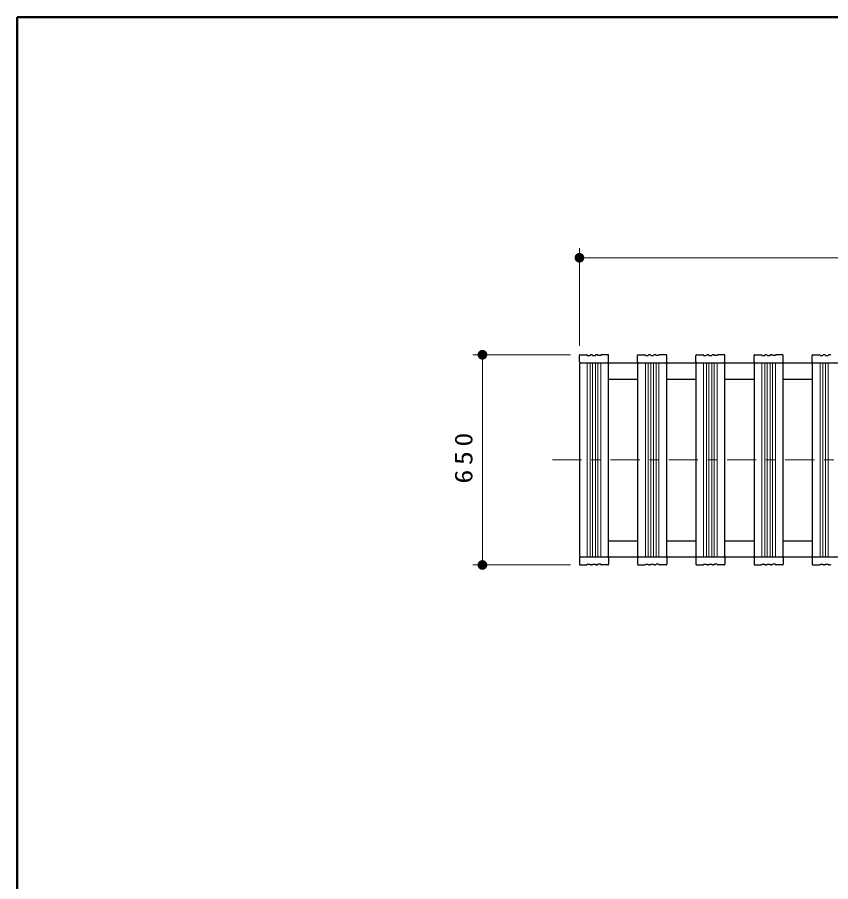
# Model space of a CAD drawing. Units: millimetres on the paper, scale 1:30. Extents: x -385 to 0, y 0 to 267.
# Drawn here: x -385 to -301.2, y 177.9 to 267 of the extents above; entities that cross this region are included whole.
import ezdxf

# ---------------------------------------------------------------- set-up
doc = ezdxf.new("R2010")
doc.units = ezdxf.units.MM
doc.linetypes.add('USER2', pattern=[6, 3, -1, 1, -1])
doc.layers.add('LY_1', color=7, linetype='Continuous', lineweight=25)
doc.layers.add('LY_4', color=7, linetype='Continuous', lineweight=13)
doc.styles.add('ＭＳ ゴシック', font='')
doc.styles.get('ＭＳ ゴシック').set_extended_font_data('MS Gothic')

# ---------------------------------------------------------------- blocks, each defined once
blk = doc.blocks.new('filled_dot')
at = {"color": 0, "linetype": 'Continuous', "lineweight": -2, "const_width": 1.25}
blk.add_lwpolyline([(-0.625, 0, 1), (0.625, 0, 1)], format="xyb", close=True, dxfattribs=at)

msp = doc.modelspace()

# ---------------------------------------------------------------- linework, layer by layer
at = {"layer": 'LY_1', "lineweight": 13}
for p, q in [((-327.055, 233.149), (-327.055, 243.215)), ((-327.055, 242.215), (-222.055, 242.215)), ((-327.989, 232.215), (-338.055, 232.215)), ((-337.055, 210.549), (-337.055, 232.215)), ((-326.255, 211.382), (-326.255, 231.382)), ((-325.955, 211.382), (-325.955, 231.382)), ((-325.705, 211.382), (-325.705, 231.382)), ((-325.405, 211.382), (-325.405, 231.382)), ((-325.155, 211.382), (-325.155, 231.382)), ((-324.855, 211.382), (-324.855, 231.382)), ((-320.255, 211.382), (-320.255, 231.382)), ((-319.955, 211.382), (-319.955, 231.382)), ((-319.705, 211.382), (-319.705, 231.382)), ((-319.405, 211.382), (-319.405, 231.382)), ((-319.155, 211.382), (-319.155, 231.382)), ((-318.855, 211.382), (-318.855, 231.382)), ((-314.255, 211.382), (-314.255, 231.382)), ((-313.955, 211.382), (-313.955, 231.382)), ((-313.705, 211.382), (-313.705, 231.382)), ((-313.405, 211.382), (-313.405, 231.382)), ((-313.155, 211.382), (-313.155, 231.382)), ((-312.855, 211.382), (-312.855, 231.382)), ((-308.255, 211.382), (-308.255, 231.382)), ((-307.955, 211.382), (-307.955, 231.382)), ((-307.705, 211.382), (-307.705, 231.382)), ((-307.405, 211.382), (-307.405, 231.382)), ((-307.155, 211.382), (-307.155, 231.382)), ((-306.855, 211.382), (-306.855, 231.382)), ((-302.255, 211.382), (-302.255, 231.382)), ((-301.955, 211.382), (-301.955, 231.382)), ((-301.705, 211.382), (-301.705, 231.382)), ((-301.405, 211.382), (-301.405, 231.382)), ((-327.989, 210.549), (-338.055, 210.549))]:
    msp.add_line(p, q, dxfattribs=at)
at = {"layer": 'LY_1'}
for p, q in [((-327.055, 231.482), (-327.055, 232.149)), ((-326.989, 232.215), (-326.322, 232.215)), ((-326.255, 232.149), (-325.955, 232.149)), ((-325.772, 232.215), (-325.889, 232.215)), ((-325.705, 232.149), (-325.405, 232.149)), ((-325.222, 232.215), (-325.339, 232.215)), ((-324.855, 232.149), (-325.155, 232.149)), ((-324.122, 232.215), (-324.789, 232.215)), ((-324.055, 231.482), (-324.055, 232.149)), ((-321.055, 231.482), (-321.055, 232.149)), ((-320.989, 232.215), (-320.322, 232.215)), ((-320.255, 232.149), (-319.955, 232.149)), ((-319.772, 232.215), (-319.889, 232.215)), ((-319.705, 232.149), (-319.405, 232.149)), ((-319.222, 232.215), (-319.339, 232.215)), ((-318.855, 232.149), (-319.155, 232.149)), ((-318.122, 232.215), (-318.789, 232.215)), ((-318.055, 231.482), (-318.055, 232.149)), ((-315.055, 231.482), (-315.055, 232.149)), ((-314.989, 232.215), (-314.322, 232.215)), ((-314.255, 232.149), (-313.955, 232.149)), ((-313.772, 232.215), (-313.889, 232.215)), ((-313.705, 232.149), (-313.405, 232.149)), ((-313.222, 232.215), (-313.339, 232.215)), ((-312.855, 232.149), (-313.155, 232.149)), ((-312.122, 232.215), (-312.789, 232.215)), ((-312.055, 231.482), (-312.055, 232.149)), ((-309.055, 231.482), (-309.055, 232.149)), ((-308.989, 232.215), (-308.322, 232.215)), ((-308.255, 232.149), (-307.955, 232.149)), ((-307.772, 232.215), (-307.889, 232.215)), ((-307.705, 232.149), (-307.405, 232.149)), ((-307.222, 232.215), (-307.339, 232.215)), ((-306.855, 232.149), (-307.155, 232.149)), ((-306.122, 232.215), (-306.789, 232.215)), ((-306.055, 231.482), (-306.055, 232.149)), ((-303.055, 231.482), (-303.055, 232.149)), ((-302.989, 232.215), (-302.322, 232.215)), ((-302.255, 232.149), (-301.955, 232.149)), ((-301.772, 232.215), (-301.889, 232.215)), ((-301.705, 232.149), (-301.405, 232.149)), ((-301.222, 232.215), (-301.339, 232.215)), ((-327.055, 231.382), (-222.055, 231.382)), ((-327.055, 231.282), (-327.055, 211.482)), ((-324.055, 211.482), (-324.055, 231.282)), ((-321.055, 231.282), (-321.055, 211.482)), ((-318.055, 211.482), (-318.055, 231.282)), ((-315.055, 231.282), (-315.055, 211.482)), ((-312.055, 211.482), (-312.055, 231.282)), ((-309.055, 231.282), (-309.055, 211.482)), ((-306.055, 211.482), (-306.055, 231.282)), ((-303.055, 231.282), (-303.055, 211.482)), ((-324.055, 229.715), (-321.055, 229.715)), ((-318.055, 229.715), (-315.055, 229.715)), ((-312.055, 229.715), (-309.055, 229.715)), ((-306.055, 229.715), (-303.055, 229.715)), ((-324.055, 213.049), (-321.055, 213.049)), ((-318.055, 213.049), (-315.055, 213.049)), ((-312.055, 213.049), (-309.055, 213.049)), ((-306.055, 213.049), (-303.055, 213.049)), ((-327.055, 211.382), (-222.055, 211.382)), ((-327.055, 211.282), (-327.055, 210.615)), ((-324.055, 211.282), (-324.055, 210.615)), ((-321.055, 211.282), (-321.055, 210.615)), ((-318.055, 211.282), (-318.055, 210.615)), ((-315.055, 211.282), (-315.055, 210.615)), ((-312.055, 211.282), (-312.055, 210.615)), ((-309.055, 211.282), (-309.055, 210.615)), ((-306.055, 211.282), (-306.055, 210.615)), ((-303.055, 211.282), (-303.055, 210.615)), ((-326.989, 210.549), (-326.322, 210.549)), ((-326.255, 210.615), (-325.955, 210.615)), ((-325.772, 210.549), (-325.889, 210.549)), ((-325.705, 210.615), (-325.405, 210.615)), ((-325.222, 210.549), (-325.339, 210.549)), ((-324.855, 210.615), (-325.155, 210.615)), ((-324.122, 210.549), (-324.789, 210.549)), ((-320.989, 210.549), (-320.322, 210.549)), ((-320.255, 210.615), (-319.955, 210.615)), ((-319.772, 210.549), (-319.889, 210.549)), ((-319.705, 210.615), (-319.405, 210.615)), ((-319.222, 210.549), (-319.339, 210.549)), ((-318.855, 210.615), (-319.155, 210.615)), ((-318.122, 210.549), (-318.789, 210.549)), ((-314.989, 210.549), (-314.322, 210.549)), ((-314.255, 210.615), (-313.955, 210.615)), ((-313.772, 210.549), (-313.889, 210.549)), ((-313.705, 210.615), (-313.405, 210.615)), ((-313.222, 210.549), (-313.339, 210.549)), ((-312.855, 210.615), (-313.155, 210.615)), ((-312.122, 210.549), (-312.789, 210.549)), ((-308.989, 210.549), (-308.322, 210.549)), ((-308.255, 210.615), (-307.955, 210.615)), ((-307.772, 210.549), (-307.889, 210.549)), ((-307.705, 210.615), (-307.405, 210.615)), ((-307.222, 210.549), (-307.339, 210.549)), ((-306.855, 210.615), (-307.155, 210.615)), ((-306.122, 210.549), (-306.789, 210.549)), ((-302.989, 210.549), (-302.322, 210.549)), ((-302.255, 210.615), (-301.955, 210.615)), ((-301.772, 210.549), (-301.889, 210.549)), ((-301.705, 210.615), (-301.405, 210.615)), ((-301.222, 210.549), (-301.339, 210.549))]:
    msp.add_line(p, q, dxfattribs=at)
at = {"layer": 'LY_1', "linetype": 'USER2', "lineweight": 13}
msp.add_line((-329.838, 221.382), (-219.198, 221.382), dxfattribs=at)
at = {"layer": 'LY_1'}
for centre, radius, start, end in [((-326.989, 232.149), 0.0667, 90, 180), ((-326.322, 232.149), 0.0667, 360, 90), ((-325.889, 232.149), 0.0667, 90, 180), ((-325.772, 232.149), 0.0667, 360, 90), ((-325.339, 232.149), 0.0667, 90, 180), ((-325.222, 232.149), 0.0667, 0, 90), ((-324.789, 232.149), 0.0667, 90, 180), ((-324.122, 232.149), 0.0667, 0, 90), ((-320.989, 232.149), 0.0667, 90, 180), ((-320.322, 232.149), 0.0667, 360, 90), ((-319.889, 232.149), 0.0667, 90, 180), ((-319.772, 232.149), 0.0667, 360, 90), ((-319.339, 232.149), 0.0667, 90, 180), ((-319.222, 232.149), 0.0667, 0, 90), ((-318.789, 232.149), 0.0667, 90, 180), ((-318.122, 232.149), 0.0667, 0, 90), ((-314.989, 232.149), 0.0667, 90, 180), ((-314.322, 232.149), 0.0667, 360, 90), ((-313.889, 232.149), 0.0667, 90, 180), ((-313.772, 232.149), 0.0667, 360, 90), ((-313.339, 232.149), 0.0667, 90, 180), ((-313.222, 232.149), 0.0667, 0, 90), ((-312.789, 232.149), 0.0667, 90, 180), ((-312.122, 232.149), 0.0667, 0, 90), ((-308.989, 232.149), 0.0667, 90, 180), ((-308.322, 232.149), 0.0667, 360, 90), ((-307.889, 232.149), 0.0667, 90, 180), ((-307.772, 232.149), 0.0667, 360, 90), ((-307.339, 232.149), 0.0667, 90, 180), ((-307.222, 232.149), 0.0667, 0, 90), ((-306.789, 232.149), 0.0667, 90, 180), ((-306.122, 232.149), 0.0667, 0, 90), ((-302.989, 232.149), 0.0667, 90, 180), ((-302.322, 232.149), 0.0667, 360, 90), ((-301.889, 232.149), 0.0667, 90, 180), ((-301.772, 232.149), 0.0667, 360, 90), ((-301.339, 232.149), 0.0667, 90, 180), ((-301.222, 232.149), 0.0667, 0, 90), ((-326.955, 231.482), 0.1, 180, 270), ((-326.955, 231.282), 0.1, 90, 180), ((-324.155, 231.482), 0.1, 270, 0), ((-324.155, 231.282), 0.1, 0, 90), ((-320.955, 231.482), 0.1, 180, 270), ((-320.955, 231.282), 0.1, 90, 180), ((-318.155, 231.482), 0.1, 270, 0), ((-318.155, 231.282), 0.1, 0, 90), ((-314.955, 231.482), 0.1, 180, 270), ((-314.955, 231.282), 0.1, 90, 180), ((-312.155, 231.482), 0.1, 270, 0), ((-312.155, 231.282), 0.1, 0, 90), ((-308.955, 231.482), 0.1, 180, 270), ((-308.955, 231.282), 0.1, 90, 180), ((-306.155, 231.482), 0.1, 270, 0), ((-306.155, 231.282), 0.1, 0, 90), ((-302.955, 231.482), 0.1, 180, 270), ((-302.955, 231.282), 0.1, 90, 180), ((-326.955, 211.482), 0.1, 180, 270), ((-326.955, 211.282), 0.1, 90, 180), ((-324.155, 211.482), 0.1, 270, 0), ((-324.155, 211.282), 0.1, 0, 90), ((-320.955, 211.482), 0.1, 180, 270), ((-320.955, 211.282), 0.1, 90, 180), ((-318.155, 211.482), 0.1, 270, 0), ((-318.155, 211.282), 0.1, 0, 90), ((-314.955, 211.482), 0.1, 180, 270), ((-314.955, 211.282), 0.1, 90, 180), ((-312.155, 211.482), 0.1, 270, 0), ((-312.155, 211.282), 0.1, 0, 90), ((-308.955, 211.482), 0.1, 180, 270), ((-308.955, 211.282), 0.1, 90, 180), ((-306.155, 211.482), 0.1, 270, 0), ((-306.155, 211.282), 0.1, 0, 90), ((-302.955, 211.482), 0.1, 180, 270), ((-302.955, 211.282), 0.1, 90, 180), ((-326.989, 210.615), 0.0667, 180, 270), ((-326.322, 210.615), 0.0667, 270, 0), ((-325.889, 210.615), 0.0667, 180, 270), ((-325.772, 210.615), 0.0667, 270, 0), ((-325.339, 210.615), 0.0667, 180, 270), ((-325.222, 210.615), 0.0667, 270, 0), ((-324.789, 210.615), 0.0667, 180, 270), ((-324.122, 210.615), 0.0667, 270, 0), ((-320.989, 210.615), 0.0667, 180, 270), ((-320.322, 210.615), 0.0667, 270, 0), ((-319.889, 210.615), 0.0667, 180, 270), ((-319.772, 210.615), 0.0667, 270, 0), ((-319.339, 210.615), 0.0667, 180, 270), ((-319.222, 210.615), 0.0667, 270, 0), ((-318.789, 210.615), 0.0667, 180, 270), ((-318.122, 210.615), 0.0667, 270, 0), ((-314.989, 210.615), 0.0667, 180, 270), ((-314.322, 210.615), 0.0667, 270, 0), ((-313.889, 210.615), 0.0667, 180, 270), ((-313.772, 210.615), 0.0667, 270, 0), ((-313.339, 210.615), 0.0667, 180, 270), ((-313.222, 210.615), 0.0667, 270, 0), ((-312.789, 210.615), 0.0667, 180, 270), ((-312.122, 210.615), 0.0667, 270, 0), ((-308.989, 210.615), 0.0667, 180, 270), ((-308.322, 210.615), 0.0667, 270, 0), ((-307.889, 210.615), 0.0667, 180, 270), ((-307.772, 210.615), 0.0667, 270, 0), ((-307.339, 210.615), 0.0667, 180, 270), ((-307.222, 210.615), 0.0667, 270, 0), ((-306.789, 210.615), 0.0667, 180, 270), ((-306.122, 210.615), 0.0667, 270, 0), ((-302.989, 210.615), 0.0667, 180, 270), ((-302.322, 210.615), 0.0667, 270, 0), ((-301.889, 210.615), 0.0667, 180, 270), ((-301.772, 210.615), 0.0667, 270, 0), ((-301.339, 210.615), 0.0667, 180, 270), ((-301.222, 210.615), 0.0667, 270, 0)]:
    msp.add_arc(centre, radius, start, end, dxfattribs=at)
at = {"layer": 'LY_4', "lineweight": 50}
for p, q in [((0, 267), (-385, 267)), ((-385, 267), (-385, 0))]:
    msp.add_line(p, q, dxfattribs=at)

# ---------------------------------------------------------------- block references
at = {"layer": 'LY_1', "lineweight": 13, "xscale": 0.4, "yscale": 0.4}
msp.add_blockref('filled_dot', (-327.055, 242.215), dxfattribs=at)
for p, rotation in [((-337.055, 232.215), 270), ((-337.055, 210.549), 90)]:
    msp.add_blockref('filled_dot', p, dxfattribs=dict(at, rotation=rotation))

# ---------------------------------------------------------------- texts
at = {"layer": 'LY_1', "insert": (-338.055, 221.797), "char_height": 1.833, "attachment_point": 8, "rotation": 90, "style": 'ＭＳ ゴシック'}
msp.add_mtext('\\T1.33;\\W1.15;650', dxfattribs=at)

doc.saveas('drawing.dxf')
